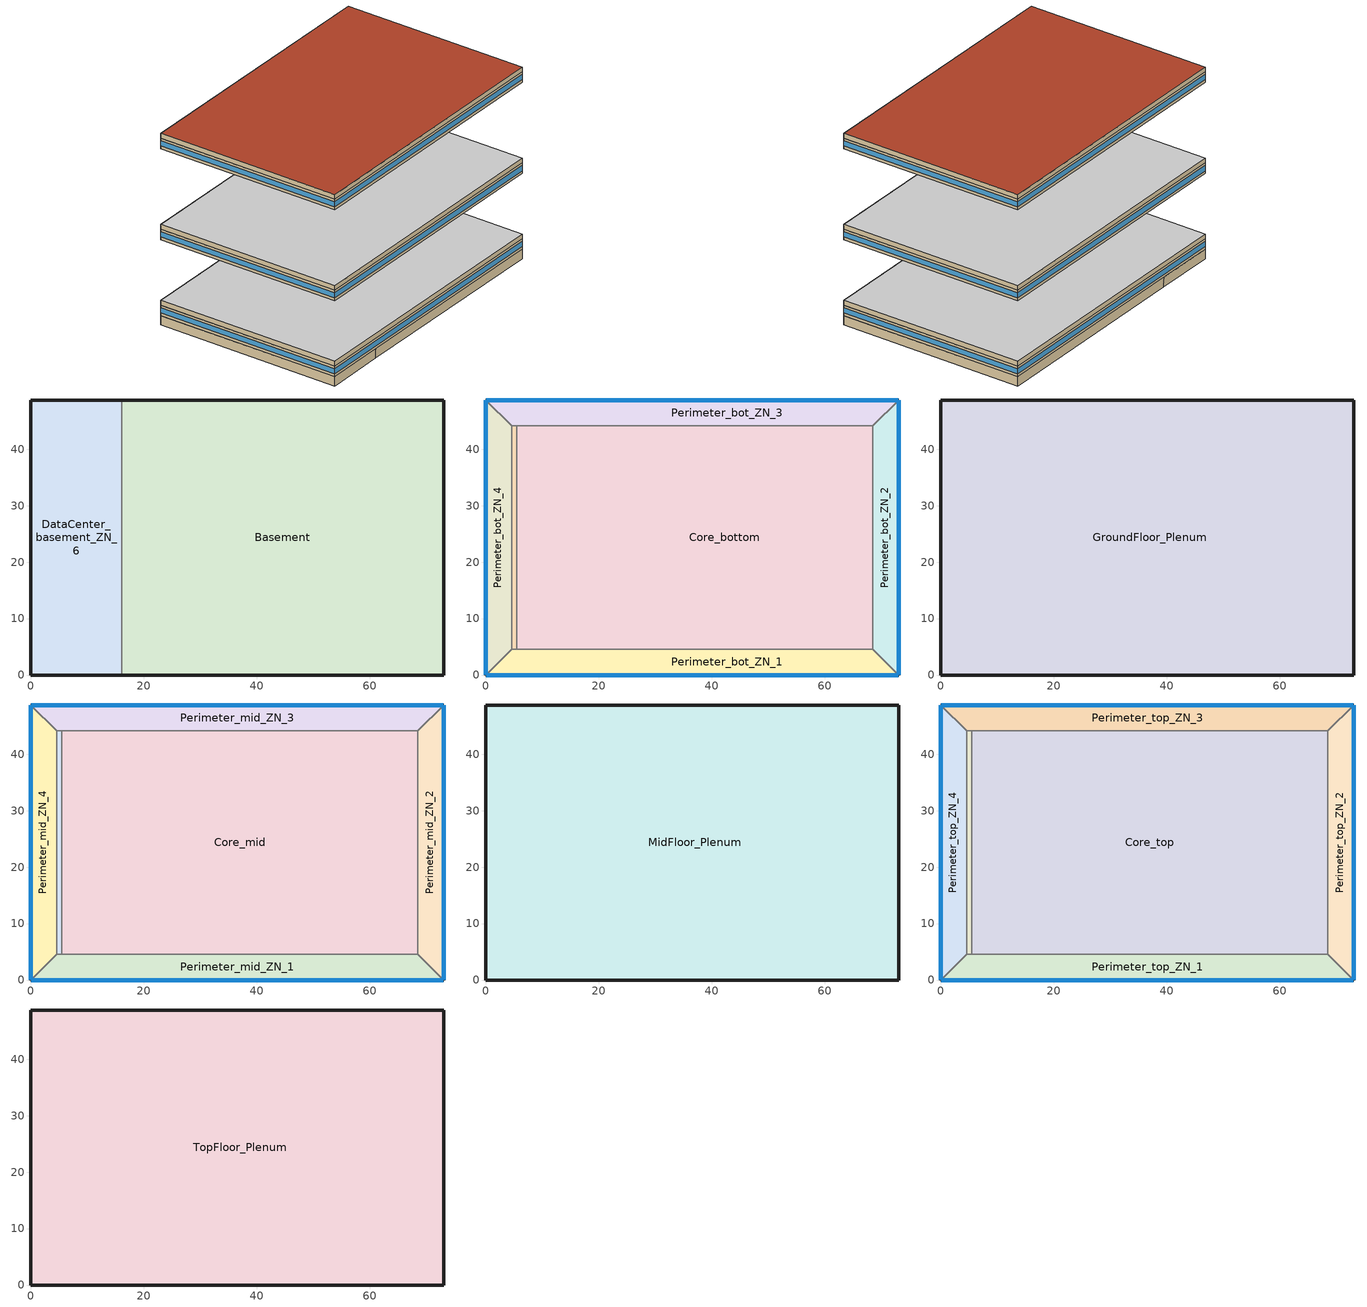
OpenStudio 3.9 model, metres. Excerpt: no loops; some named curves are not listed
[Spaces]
Basement
 floor foundation (BTAP-Grnd-Floor-Mass:U-0.757_std): 73.11,48.74 73.11,0 16.08,0 16.08,48.74 z-2.44
 wall foundation (BTAP-Grnd-Wall-Mass:U-0.284_std): 16.08,0 73.11,0 73.11,48.74 16.08,48.74 z-2.44:0
 wall to DataCenter_basement_ZN_6: 16.08,48.74 16.08,0 z-2.44:0
DataCenter_basement_ZN_6
 floor foundation (BTAP-Grnd-Floor-Mass:U-0.757_std): 16.08,48.74 16.08,0 0,0 0,48.74 z-2.44
 wall foundation (BTAP-Grnd-Wall-Mass:U-0.284_std): 16.08,48.74 0,48.74 0,0 16.08,0 z-2.44:0
Core_bottom
 floor to DataCenter_basement_ZN_6: 16.08,44.16 16.08,4.57 5.49,4.57 5.49,44.16 z0
 floor to Basement: 68.53,44.16 68.53,4.57 16.08,4.57 16.08,44.16 z0
 wall to Perimeter_bot_ZN_1: 5.49,4.57 68.53,4.57 z0:2.74
 wall to DataCenter_bot_ZN_6: 5.49,44.16 5.49,4.57 z0:2.74
 wall to Perimeter_bot_ZN_2: 68.53,4.57 68.53,44.16 z0:2.74
 wall to Perimeter_bot_ZN_3: 68.53,44.16 5.49,44.16 z0:2.74
Perimeter_bot_ZN_3
 floor to Basement: 73.11,48.74 68.53,44.16 16.08,44.16 16.08,48.74 z0
 floor to DataCenter_basement_ZN_6: 16.08,48.74 16.08,44.16 4.57,44.16 0,48.74 z0
 wall outside: 73.11,48.74 0,48.74 z0:2.74
 wall to Perimeter_bot_ZN_4: 0,48.74 4.57,44.16 z0:2.74
 wall to Perimeter_bot_ZN_2: 68.53,44.16 73.11,48.74 z0:2.74
 wall to DataCenter_bot_ZN_6: 4.57,44.16 5.49,44.16 z0:2.74
 window (BTAP-Ext-FixedWindow:U=0.190 SHGC=0.600): 73.08,48.74 0.03,48.74 z0.76:2.08
Perimeter_bot_ZN_1
 floor to DataCenter_basement_ZN_6: 16.08,4.57 16.08,0 0,0 4.57,4.57 z0
 floor to Basement: 68.53,4.57 73.11,0 16.08,0 16.08,4.57 z0
 wall outside: 0,0 73.11,0 z0:2.74
 wall to Perimeter_bot_ZN_4: 4.57,4.57 0,0 z0:2.74
 wall to DataCenter_bot_ZN_6: 5.49,4.57 4.57,4.57 z0:2.74
 wall to Perimeter_bot_ZN_2: 73.11,0 68.53,4.57 z0:2.74
 window (BTAP-Ext-FixedWindow:U=0.190 SHGC=0.600): 0.03,0 73.08,0 z0.76:2.08
Perimeter_bot_ZN_2
 floor to Basement: 73.11,48.74 73.11,0 68.53,4.57 68.53,44.16 z0
 wall outside: 73.11,0 73.11,48.74 z0:2.74
 window (BTAP-Ext-FixedWindow:U=0.190 SHGC=0.600): 73.11,0.03 73.11,48.71 z0.76:2.08
Perimeter_bot_ZN_4
 floor to DataCenter_basement_ZN_6: 0,48.74 4.57,44.16 4.57,4.57 0,0 z0
 wall outside: 0,48.74 0,0 z0:2.74
 wall to DataCenter_bot_ZN_6: 4.57,4.57 4.57,44.16 z0:2.74
 window (BTAP-Ext-FixedWindow:U=0.190 SHGC=0.600): 0,48.71 0,0.03 z0.76:2.08
DataCenter_bot_ZN_6
 floor to DataCenter_basement_ZN_6: 5.49,44.16 5.49,4.57 4.57,4.57 4.57,44.16 z0
GroundFloor_Plenum
 floor to Perimeter_bot_ZN_4: 0,48.74 4.57,44.16 4.57,4.57 0,0 z2.74
 floor to Perimeter_bot_ZN_2: 73.11,48.74 73.11,0 68.53,4.57 68.53,44.16 z2.74
 floor to Perimeter_bot_ZN_1: 68.53,4.57 73.11,0 0,0 4.57,4.57 z2.74
 floor to Perimeter_bot_ZN_3: 73.11,48.74 68.53,44.16 4.57,44.16 0,48.74 z2.74
 floor to Core_bottom: 68.53,44.16 68.53,4.57 5.49,4.57 5.49,44.16 z2.74
 floor to DataCenter_bot_ZN_6: 5.49,44.16 5.49,4.57 4.57,4.57 4.57,44.16 z2.74
 wall outside: 73.11,0 73.11,48.74 0,48.74 0,0 73.11,0 z2.74:3.96
 ceiling adiabatic (BTAP-Int-Wall): 73.11,0 73.11,48.74 0,48.74 0,0 z3.96
Perimeter_mid_ZN_2
 floor adiabatic (BTAP-Int-Wall): 73.11,48.74 73.11,0 68.53,4.57 68.53,44.16 z19.82
 wall outside: 73.11,0 73.11,48.74 z19.82:22.56
 wall to Perimeter_mid_ZN_3: 73.11,48.74 68.53,44.16 z19.82:22.56
 wall to Perimeter_mid_ZN_1: 68.53,4.57 73.11,0 z19.82:22.56
 wall to Core_mid: 68.53,44.16 68.53,4.57 z19.82:22.56
 window (BTAP-Ext-FixedWindow:U=0.190 SHGC=0.600): 73.11,0.03 73.11,48.71 z20.58:21.9
Perimeter_mid_ZN_1
 floor adiabatic (BTAP-Int-Wall): 68.53,4.57 73.11,0 0,0 4.57,4.57 z19.82
 wall outside: 0,0 73.11,0 z19.82:22.56
 wall to Perimeter_mid_ZN_4: 4.57,4.57 0,0 z19.82:22.56
 wall to DataCenter_mid_ZN_6: 5.49,4.57 4.57,4.57 z19.82:22.56
 wall to Core_mid: 68.53,4.57 5.49,4.57 z19.82:22.56
 window (BTAP-Ext-FixedWindow:U=0.190 SHGC=0.600): 0.03,0 73.08,0 z20.58:21.9
DataCenter_mid_ZN_6
 floor adiabatic (BTAP-Int-Wall): 5.49,44.16 5.49,4.57 4.57,4.57 4.57,44.16 z19.82
 wall to Perimeter_mid_ZN_4: 4.57,44.16 4.57,4.57 z19.82:22.56
 wall to Core_mid: 5.49,4.57 5.49,44.16 z19.82:22.56
 wall to Perimeter_mid_ZN_3: 5.49,44.16 4.57,44.16 z19.82:22.56
Core_mid
 floor adiabatic (BTAP-Int-Wall): 68.53,44.16 68.53,4.57 5.49,4.57 5.49,44.16 z19.82
 wall to Perimeter_mid_ZN_3: 68.53,44.16 5.49,44.16 z19.82:22.56
Perimeter_mid_ZN_3
 floor adiabatic (BTAP-Int-Wall): 73.11,48.74 68.53,44.16 4.57,44.16 0,48.74 z19.82
 wall outside: 73.11,48.74 0,48.74 z19.82:22.56
 wall to Perimeter_mid_ZN_4: 0,48.74 4.57,44.16 z19.82:22.56
 window (BTAP-Ext-FixedWindow:U=0.190 SHGC=0.600): 73.08,48.74 0.03,48.74 z20.58:21.9
Perimeter_mid_ZN_4
 floor adiabatic (BTAP-Int-Wall): 0,48.74 4.57,44.16 4.57,4.57 0,0 z19.82
 wall outside: 0,48.74 0,0 z19.82:22.56
 window (BTAP-Ext-FixedWindow:U=0.190 SHGC=0.600): 0,48.71 0,0.03 z20.58:21.9
MidFloor_Plenum
 floor to Perimeter_mid_ZN_1: 68.53,4.57 73.11,0 0,0 4.57,4.57 z22.56
 floor to DataCenter_mid_ZN_6: 5.49,44.16 5.49,4.57 4.57,4.57 4.57,44.16 z22.56
 floor to Perimeter_mid_ZN_2: 73.11,48.74 73.11,0 68.53,4.57 68.53,44.16 z22.56
 floor to Perimeter_mid_ZN_4: 0,48.74 4.57,44.16 4.57,4.57 0,0 z22.56
 floor to Core_mid: 68.53,44.16 68.53,4.57 5.49,4.57 5.49,44.16 z22.56
 floor to Perimeter_mid_ZN_3: 73.11,48.74 68.53,44.16 4.57,44.16 0,48.74 z22.56
 wall outside: 73.11,48.74 0,48.74 0,0 73.11,0 73.11,48.74 z22.56:23.78
 ceiling adiabatic (BTAP-Int-Wall): 73.11,0 73.11,48.74 0,48.74 0,0 z23.78
DataCenter_top_ZN_6
 floor adiabatic (BTAP-Int-Wall): 5.49,44.16 5.49,4.57 4.57,4.57 4.57,44.16 z43.6
 wall to Perimeter_top_ZN_4: 4.57,44.16 4.57,4.57 z43.6:46.34
 wall to Core_top: 5.49,4.57 5.49,44.16 z43.6:46.34
 wall to Perimeter_top_ZN_3: 5.49,44.16 4.57,44.16 z43.6:46.34
 wall to Perimeter_top_ZN_1: 4.57,4.57 5.49,4.57 z43.6:46.34
Perimeter_top_ZN_3
 floor adiabatic (BTAP-Int-Wall): 73.11,48.74 68.53,44.16 4.57,44.16 0,48.74 z43.6
 wall outside: 73.11,48.74 0,48.74 z43.6:46.34
 wall to Core_top: 5.49,44.16 68.53,44.16 z43.6:46.34
 wall to Perimeter_top_ZN_2: 68.53,44.16 73.11,48.74 z43.6:46.34
 wall to Perimeter_top_ZN_4: 0,48.74 4.57,44.16 z43.6:46.34
 window (BTAP-Ext-FixedWindow:U=0.190 SHGC=0.600): 73.08,48.74 0.03,48.74 z44.36:45.68
Core_top
 floor adiabatic (BTAP-Int-Wall): 68.53,44.16 68.53,4.57 5.49,4.57 5.49,44.16 z43.6
 wall to Perimeter_top_ZN_1: 5.49,4.57 68.53,4.57 z43.6:46.34
 wall to Perimeter_top_ZN_2: 68.53,4.57 68.53,44.16 z43.6:46.34
Perimeter_top_ZN_2
 floor adiabatic (BTAP-Int-Wall): 73.11,48.74 73.11,0 68.53,4.57 68.53,44.16 z43.6
 wall outside: 73.11,0 73.11,48.74 z43.6:46.34
 wall to Perimeter_top_ZN_1: 68.53,4.57 73.11,0 z43.6:46.34
 window (BTAP-Ext-FixedWindow:U=0.190 SHGC=0.600): 73.11,0.03 73.11,48.71 z44.36:45.68
Perimeter_top_ZN_1
 floor adiabatic (BTAP-Int-Wall): 68.53,4.57 73.11,0 0,0 4.57,4.57 z43.6
 wall outside: 0,0 73.11,0 z43.6:46.34
 wall to Perimeter_top_ZN_4: 4.57,4.57 0,0 z43.6:46.34
 window (BTAP-Ext-FixedWindow:U=0.190 SHGC=0.600): 0.03,0 73.08,0 z44.36:45.68
Perimeter_top_ZN_4
 floor adiabatic (BTAP-Int-Wall): 0,48.74 4.57,44.16 4.57,4.57 0,0 z43.6
 wall outside: 0,48.74 0,0 z43.6:46.34
 window (BTAP-Ext-FixedWindow:U=0.190 SHGC=0.600): 0,48.71 0,0.03 z44.36:45.68
TopFloor_Plenum
 floor to Perimeter_top_ZN_3: 73.11,48.74 68.53,44.16 4.57,44.16 0,48.74 z46.34
 floor to Perimeter_top_ZN_2: 73.11,48.74 73.11,0 68.53,4.57 68.53,44.16 z46.34
 floor to Perimeter_top_ZN_1: 68.53,4.57 73.11,0 0,0 4.57,4.57 z46.34
 floor to Perimeter_top_ZN_4: 0,48.74 4.57,44.16 4.57,4.57 0,0 z46.34
 floor to DataCenter_top_ZN_6: 5.49,44.16 5.49,4.57 4.57,4.57 4.57,44.16 z46.34
 floor to Core_top: 68.53,44.16 68.53,4.57 5.49,4.57 5.49,44.16 z46.34
 wall outside: 0,0 73.11,0 73.11,48.74 0,48.74 0,0 z46.34:47.56
 roof outside: 73.11,0 73.11,48.74 0,48.74 0,0 z47.56
[Building]
LargeOffice: North Axis {deg}=0; Default Construction Set=BTAP-Mass at hdd = 5000.0; Standards Number of Stories=13; Standards Number of Above Ground Stories=12; Standards Template=NECB2017; Standards Building Type=LargeOffice
[Site]
Calgary Intl AP_AB_CAN: Latitude {deg}=51.11; Longitude {deg}=-114.02; Time Zone {hr}=-7; Elevation {m}=1084.1
[Site:WaterMainsTemperature]
Calculation Method=Correlation; Annual Average Outdoor Air Temperature {C}=4.69167; Maximum Difference In Monthly Average Outdoor Air Temperatures {deltaC}=24.6
[Site:GroundTemperature:BuildingSurface]
19.527, 19.502, 19.536, 19.598, 20.002, 21.64, 22.225, 22.375, 21.449, 20.121, 19.802, 19.633
[SizingPeriod:DesignDay] Barometric Pressure {Pa}=88961; Rain Indicator=No; Snow Indicator=No; Day of Month=21; Daylight Saving Time Indicator=No; Humidity Condition Type=Wetbulb; Dry-Bulb Temperature Range Modifier Type=DefaultMultipliers
Name | Maximum Dry-Bulb Temperature {C} | Daily Dry-Bulb Temperature Range {deltaC} | Wind Speed {m/s} | Wind Direction {deg} | Month | Day Type | Wetbulb or DewPoint at Maximum Dry-Bulb {C} | Solar Model Indicator | ASHRAE Clear Sky Optical Depth for Beam Irradiance | ASHRAE Clear Sky Optical Depth for Diffuse Irradiance | Sky Clearness
Calgary Intl AP Ann Clg .4% Condns DB=>MWB | 28.8 | 12.3 | 4.5 | 160 | 7 | SummerDesignDay | 16 | ASHRAETau | 0.34 | 2.419
Calgary Intl AP Ann Clg .4% Condns WB=>MDB | 25.5 | 12.3 | 4.5 | 160 | 7 | SummerDesignDay | 17.8 | ASHRAETau | 0.34 | 2.419
Calgary Intl AP Ann Htg 99.6% Condns DB | -27.7 | 0 | 2.7 | 200 | 1 | WinterDesignDay | -27.7 | ASHRAEClearSky |  |  | 0
[ClimateZones]
Climate Zone Institution Name 1=ASHRAE; Climate Zone Document Name 1=ANSI/ASHRAE Standard 169; Climate Zone Document Year 1=2006; Climate Zone Value 1=7
[Site:GroundTemperature:Shallow]
-1.6, -5.4, -6.4, -5.5, -0.4, 5.3, 10.8, 14.7, 15.8, 14, 9.5, 4
[Site:GroundTemperature:Deep]
4, 1.3, -0.4, -0.9, 0.1, 2.3, 5.2, 8, 9.9, 10.3, 9.2, 7
[Site:GroundTemperature:FCfactorMethod]
January Ground Temperature {C}=5.5; February Ground Temperature {C}=-2; March Ground Temperature {C}=-7.6; April Ground Temperature {C}=-6.3; May Ground Temperature {C}=-6.6; June Ground Temperature {C}=-0.3; July Ground Temperature {C}=4.9; August Ground Temperature {C}=10.2; September Ground Temperature {C}=13.8; October Ground Temperature {C}=17; November Ground Temperature {C}=16.6; December Ground Temperature {C}=11.1
[Material:NoMass] Roughness=Smooth; Thermal Absorptance=0.9; Solar Absorptance=0.7
Name | Thermal Resistance {m2-K/W} | Visible Absorptance
Typical Carpet Pad; Typical Carpet Pad 1 | 0.21648 | 0.8
Typical Insulation 1 | 5.91238 | 0.7
Typical Insulation 2 | 4.49096 | 0.7
Typical Insulation 3 | 7.24636 | 0.7
Typical Carpet Pad 2 | 1.25503 | 0.8
Typical Carpet Pad 3; Typical Carpet Pad 4 | 3.45515 | 0.8
Typical Insulation 4 | 0.526298 | 0.7
Typical Insulation 5 | 0.526316 | 0.7
[Material]
Name | Roughness | Thickness {m} | Conductivity {W/m-K} | Density {kg/m3} | Specific Heat {J/kg-K} | Thermal Absorptance | Solar Absorptance | Visible Absorptance
G05 25mm wood | MediumSmooth | 0.0254 | 0.15 | 608 | 1630 | 0.9 | 0.5 | 0.5
100mm Normalweight concrete floor 1 | MediumSmooth | 0.1016 | 2.31 | 2322 | 832
G01 13mm gypsum board 1 | Smooth | 0.0127 | 0.16 | 800 | 1090 | 0.9 | 0.7 | 0.5
4 in. Normalweight Concrete Floor 1 | MediumRough | 0.1016 | 2.31 | 2322 | 832 | 0.9 | 0.7 | 0.7
1IN Stucco 1 | Smooth | 0.0253 | 0.6918 | 1858 | 837 | 0.9 | 0.7 | 0.92
8IN CONCRETE HW RefBldg 1 | Rough | 0.2032 | 1.311 | 2240 | 836.8 | 0.9 | 0.7 | 0.7
1/2IN Gypsum 1 | Smooth | 0.0127 | 0.16 | 784.9 | 830 | 0.9 | 0.4 | 0.4
Metal Roof Surface 1; F08 Metal surface 1 | Smooth | 0.0008 | 45.28 | 7824 | 500 | 0.9 | 0.7 | 0.7
6 in. Normalweight Concrete Floor 1; 6 in. Normalweight Concrete Floor 2; 6 in. Normalweight Concrete Floor 3 | MediumRough | 0.1524 | 2.31 | 2322 | 832 | 0.9 | 0.7 | 0.7
Expanded Polystyrene | MediumSmooth | 0.0363959 | 0.029 | 29 | 1210
Expanded Polystyrene 1 | MediumSmooth | 0.100199 | 0.029 | 29 | 1210
[Construction]
BTAP-Int-Partition; BTAP-Int-Door: G05 25mm wood
BTAP-Int-Floor: 100mm Normalweight concrete floor 1, Typical Carpet Pad
BTAP-Int-Wall: G01 13mm gypsum board 1, G01 13mm gypsum board 1
BTAP-Int-Ceiling: Typical Carpet Pad, 100mm Normalweight concrete floor 1
BTAP-Int-Window: SimpleGlazing
BTAP-Ext-Floor-Mass:U-0.162: Typical Insulation 1, 4 in. Normalweight Concrete Floor 1, Typical Carpet Pad 1
BTAP-Ext-Wall-Mass:U-0.21: 1IN Stucco 1, 8IN CONCRETE HW RefBldg 1, Typical Insulation 2, 1/2IN Gypsum 1
BTAP-Ext-Roof-Metal:U-0.138: Metal Roof Surface 1, Typical Insulation 3
BTAP-Grnd-Floor-Mass:U-0.757: 6 in. Normalweight Concrete Floor 1, Typical Carpet Pad 2
BTAP-Grnd-Wall-Mass:U-0.284: 6 in. Normalweight Concrete Floor 2, Typical Carpet Pad 3
BTAP-Grnd-Roof-Mass:U-0.284: 6 in. Normalweight Concrete Floor 3, Typical Carpet Pad 4
BTAP-Ext-FixedWindow:U=0.190 SHGC=0.600; BTAP-Ext-GlassDoors:U=0.190 SHGC=0.600; BTAP-Ext-Skylights:U=0.190 SHGC=0.600; BTAP-Ext-DaylightDomes:U=0.190 SHGC=0.600; BTAP-Ext-DaylightDiffuser:U=0.190 SHGC=0.600: SimpleGlazing:U=0.190 SHGC=0.600
BTAP-Ext-Door:U-1.9: F08 Metal surface 1, Typical Insulation 4
BTAP-Ext-OverHeadDoor:U-1.9: Typical Insulation 5
BTAP-Grnd-Floor-Mass:U-0.757_std: 6 in. Normalweight Concrete Floor 1, Expanded Polystyrene
BTAP-Grnd-Wall-Mass:U-0.284_std: 6 in. Normalweight Concrete Floor 2, Expanded Polystyrene 1
[DefaultConstructionSet]
BTAP-Mass at hdd = 5000.0: Default Exterior Surface Constructions=BTAP-Mass at hdd = 5000.0; Default Interior Surface Constructions=Default Surface Constructions 2; Default Ground Contact Surface Constructions=BTAP-Mass at hdd = 5000.0 1; Default Exterior SubSurface Constructions=BTAP-Mass at hdd = 5000.0; Default Interior SubSurface Constructions=Default Sub Surface Constructions 2; Interior Partition Construction=BTAP-Int-Partition
[DefaultSurfaceConstructions]
Name | Floor Construction | Wall Construction | Roof Ceiling Construction
Default Surface Constructions 2 | BTAP-Int-Floor | BTAP-Int-Wall | BTAP-Int-Ceiling
BTAP-Mass at hdd = 5000.0 | BTAP-Ext-Floor-Mass:U-0.162 | BTAP-Ext-Wall-Mass:U-0.21 | BTAP-Ext-Roof-Metal:U-0.138
BTAP-Mass at hdd = 5000.0 1 | BTAP-Grnd-Floor-Mass:U-0.757 | BTAP-Grnd-Wall-Mass:U-0.284 | BTAP-Grnd-Roof-Mass:U-0.284
[DefaultSubSurfaceConstructions]
Name | Fixed Window Construction | Operable Window Construction | Door Construction | Glass Door Construction | Overhead Door Construction | Skylight Construction | Tubular Daylight Dome Construction | Tubular Daylight Diffuser Construction
Default Sub Surface Constructions 2 | BTAP-Int-Window | BTAP-Int-Window | BTAP-Int-Door
BTAP-Mass at hdd = 5000.0 | BTAP-Ext-FixedWindow:U=0.190 SHGC=0.600 | BTAP-Ext-FixedWindow:U=0.190 SHGC=0.600 | BTAP-Ext-Door:U-1.9 | BTAP-Ext-GlassDoors:U=0.190 SHGC=0.600 | BTAP-Ext-OverHeadDoor:U-1.9 | BTAP-Ext-Skylights:U=0.190 SHGC=0.600 | BTAP-Ext-DaylightDomes:U=0.190 SHGC=0.600 | BTAP-Ext-DaylightDiffuser:U=0.190 SHGC=0.600
[WindowMaterial:SimpleGlazingSystem] Solar Heat Gain Coefficient=0.6; Visible Transmittance=0.21
Name | U-Factor {W/m2-K}
SimpleGlazing | 2.2
SimpleGlazing:U=0.190 SHGC=0.600 | 1.9
[Space] Volume {m3}=Autocalculate
Name | Space Type | Building Story | Thermal Zone | Part of Total Floor Area
Core_mid | Space Function Office open plan | Building Story 2 | ALL_ST=Office open plan_FL=Building Story 2_SCH=A 4 | Yes
DataCenter_top_ZN_6 | Space Function Office open plan | Building Story 3 | ALL_ST=Office open plan_FL=Building Story 3_SCH=A 3
Perimeter_mid_ZN_2 | Space Function Office open plan | Building Story 2 | ALL_ST=Office open plan_FL=Building Story 2_SCH=A 1 | Yes
Perimeter_mid_ZN_1 | Space Function Office open plan | Building Story 2 | ALL_ST=Office open plan_FL=Building Story 2_SCH=A 2 | Yes
MidFloor_Plenum | Space Function - undefined - | Building Story 2 | ALL_ST=- undefined -_FL=Building Story 2_SCH=A | No
DataCenter_mid_ZN_6 | Space Function Office open plan | Building Story 2 | ALL_ST=Office open plan_FL=Building Story 2_SCH=A 3
Core_bottom | Space Function Office open plan | Building Story 1 | ALL_ST=Office open plan_FL=Building Story 1_SCH=A 3 | Yes
Perimeter_top_ZN_3 | Space Function Office open plan | Building Story 3 | ALL_ST=Office open plan_FL=Building Story 3_SCH=A 4 | Yes
Core_top | Space Function Office open plan | Building Story 3 | ALL_ST=Office open plan_FL=Building Story 3_SCH=A 5 | Yes
Perimeter_bot_ZN_3 | Space Function Office open plan | Building Story 1 | ALL_ST=Office open plan_FL=Building Story 1_SCH=A 4 | Yes
Basement | Space Function Electrical/Mechanical room-sch-A | Basement Story 0 | WILD_ST=Electrical/Mechanical room-sch-A_FL=Basement Story 0_SCH=A | Yes
Perimeter_bot_ZN_1 | Space Function Office open plan | Building Story 1 | ALL_ST=Office open plan_FL=Building Story 1_SCH=A 5 | Yes
Perimeter_mid_ZN_3 | Space Function Office open plan | Building Story 2 | ALL_ST=Office open plan_FL=Building Story 2_SCH=A 5 | Yes
Perimeter_top_ZN_2 | Space Function Office open plan | Building Story 3 | ALL_ST=Office open plan_FL=Building Story 3_SCH=A 2 | Yes
Perimeter_top_ZN_1 | Space Function Office open plan | Building Story 3 | ALL_ST=Office open plan_FL=Building Story 3_SCH=A 1 | Yes
Perimeter_mid_ZN_4 | Space Function Office open plan | Building Story 2 | ALL_ST=Office open plan_FL=Building Story 2_SCH=A | Yes
TopFloor_Plenum | Space Function - undefined - | Building Story 3 | ALL_ST=- undefined -_FL=Building Story 3_SCH=A | No
GroundFloor_Plenum | Space Function - undefined - | Building Story 1 | ALL_ST=- undefined -_FL=Building Story 1_SCH=A | No
Perimeter_top_ZN_4 | Space Function Office open plan | Building Story 3 | ALL_ST=Office open plan_FL=Building Story 3_SCH=A | Yes
DataCenter_basement_ZN_6 | Space Function Office open plan | Basement Story 0 | ALL_ST=Office open plan_FL=Basement Story 0_SCH=A
Perimeter_bot_ZN_2 | Space Function Office open plan | Building Story 1 | ALL_ST=Office open plan_FL=Building Story 1_SCH=A 2 | Yes
Perimeter_bot_ZN_4 | Space Function Office open plan | Building Story 1 | ALL_ST=Office open plan_FL=Building Story 1_SCH=A | Yes
DataCenter_bot_ZN_6 | Space Function Office open plan | Building Story 1 | ALL_ST=Office open plan_FL=Building Story 1_SCH=A 1
[BuildingStory]
Name | Nominal Z Coordinate {m}
Basement Story 0 | -2.439
Building Story 1 | 0
Building Story 2 | 19.816
Building Story 3 | 43.5952
[SpaceType] Standards Building Type=Space Function
Name | Default Schedule Set | Design Specification Outdoor Air Object | Standards Space Type
Space Function Electrical/Mechanical room-sch-A | Space Function Electrical/Mechanical room-sch-A Schedule Set | Space Function Electrical/Mechanical room-sch-A Ventilation | Electrical/Mechanical room-sch-A
Space Function Office open plan | Space Function Office open plan Schedule Set | Space Function Office open plan Ventilation | Office open plan
Space Function - undefined - | Space Function - undefined - Schedule Set | Space Function - undefined - Ventilation | - undefined -
[DesignSpecification:OutdoorAir]
Name | Outdoor Air Flow per Person {m3/s-person} | Outdoor Air Flow per Floor Area {m3/s-m2} | Outdoor Air Flow Air Changes per Hour {1/hr} | Outdoor Air Method
Space Function - undefined - Ventilation | 0 | 0 | 0
Space Function Electrical/Mechanical room-sch-A Ventilation |  | 0.000254 |  | Sum
Space Function Office open plan Ventilation | 0.0142188 |  |  | Sum
[DefaultScheduleSet]
Name | Number of People Schedule | People Activity Level Schedule | Lighting Schedule | Electric Equipment Schedule
Space Function - undefined - Schedule Set
Space Function Electrical/Mechanical room-sch-A Schedule Set | NECB-A-Occupancy | NECB-Activity | NECB-A-Lighting | NECB-A-Electric-Equipment
Space Function Office open plan Schedule Set | NECB-A-Occupancy | NECB-Activity | NECB-A-Occupancy-NECB-A-Lighting-0.2-0.1-0.67-Light Ruleset | NECB-A-Electric-Equipment
[ThermostatSetpoint:DualSetpoint]
Name | Heating Setpoint Temperature Schedule | Cooling Setpoint Temperature Schedule
Space Function Office open plan Thermostat 39; Space Function Office open plan Thermostat 40; Space Function Office open plan Thermostat 41; Space Function Office open plan Thermostat 42; Space Function Office open plan Thermostat 43; Space Function Office open plan Thermostat 44; Space Function Office open plan Thermostat 45; Space Function Office open plan Thermostat 46; Space Function Office open plan Thermostat 47; Space Function Office open plan Thermostat 48; Space Function Office open plan Thermostat 49; Space Function Office open plan Thermostat 50; Space Function Office open plan Thermostat 51; Space Function Office open plan Thermostat 52; Space Function Office open plan Thermostat 53; Space Function Office open plan Thermostat 54; Space Function Office open plan Thermostat 55; Space Function Office open plan Thermostat 56; Space Function Office open plan Thermostat 57; Space Function Electrical/Mechanical room-sch-A Thermostat 3 | NECB-A-Thermostat Setpoint-Heating | NECB-A-Thermostat Setpoint-Cooling
Space Function - undefined - Thermostat 7; Space Function - undefined - Thermostat 8; Space Function - undefined - Thermostat 9
[People:Definition] Number of People Calculation Method=People/Area; Fraction Radiant=0.3
Name | People per Space Floor Area {person/m2}
Space Function Electrical/Mechanical room-sch-A People Definition | 0.00500182
Space Function Office open plan People Definition | 0.0500182
[People] Work Efficiency Schedule=Work Efficiency Schedule; Clothing Insulation Schedule=Clothing Schedule; Air Velocity Schedule=Air Velocity Schedule; Multiplier=1
Name | People Definition | Space or SpaceType
Space Function Electrical/Mechanical room-sch-A People | Space Function Electrical/Mechanical room-sch-A People Definition | Space Function Electrical/Mechanical room-sch-A
Space Function Office open plan People | Space Function Office open plan People Definition | Space Function Office open plan
[Lights:Definition] Design Level Calculation Method=Watts/Area; Fraction Radiant=0.5; Fraction Visible=0.2
Name | Watts per Space Floor Area {W/m2}
Space Function Electrical/Mechanical room-sch-A Lights Definition | 4.60167
Space Function Office open plan Lights Definition | 8.69993
[Lights] Fraction Replaceable=1
Name | Lights Definition | Space or SpaceType
Space Function Electrical/Mechanical room-sch-A Lights | Space Function Electrical/Mechanical room-sch-A Lights Definition | Space Function Electrical/Mechanical room-sch-A
Space Function Office open plan Lights | Space Function Office open plan Lights Definition | Space Function Office open plan
[ElectricEquipment:Definition] Design Level Calculation Method=Watts/Area; Fraction Radiant=0.5
Name | Watts per Space Floor Area {W/m2}
Space Function Electrical/Mechanical room-sch-A Elec Equip Definition | 1.00036
Space Function Office open plan Elec Equip Definition | 7.50273
[ElectricEquipment]
Name | Electric Equipment Definition | Space or SpaceType
Space Function Electrical/Mechanical room-sch-A Elec Equip | Space Function Electrical/Mechanical room-sch-A Elec Equip Definition | Space Function Electrical/Mechanical room-sch-A
Space Function Office open plan Elec Equip | Space Function Office open plan Elec Equip Definition | Space Function Office open plan
[SpaceInfiltration:DesignFlowRate] Schedule=Always On Discrete; Design Flow Rate Calculation Method=Flow/ExteriorArea; Flow per Exterior Surface Area {m3/s-m2}=0.00025; Constant Term Coefficient=0; Temperature Term Coefficient=0; Velocity Term Coefficient=0.224; Velocity Squared Term Coefficient=0
Name | Space or SpaceType
GroundFloor_Plenum Infiltration | GroundFloor_Plenum
MidFloor_Plenum Infiltration | MidFloor_Plenum
Perimeter_bot_ZN_1 Infiltration | Perimeter_bot_ZN_1
Perimeter_bot_ZN_2 Infiltration | Perimeter_bot_ZN_2
Perimeter_bot_ZN_3 Infiltration | Perimeter_bot_ZN_3
Perimeter_bot_ZN_4 Infiltration | Perimeter_bot_ZN_4
Perimeter_mid_ZN_1 Infiltration | Perimeter_mid_ZN_1
Perimeter_mid_ZN_2 Infiltration | Perimeter_mid_ZN_2
Perimeter_mid_ZN_3 Infiltration | Perimeter_mid_ZN_3
Perimeter_mid_ZN_4 Infiltration | Perimeter_mid_ZN_4
Perimeter_top_ZN_1 Infiltration | Perimeter_top_ZN_1
Perimeter_top_ZN_2 Infiltration | Perimeter_top_ZN_2
Perimeter_top_ZN_3 Infiltration | Perimeter_top_ZN_3
Perimeter_top_ZN_4 Infiltration | Perimeter_top_ZN_4
TopFloor_Plenum Infiltration | TopFloor_Plenum
[ThermalZone] Use Ideal Air Loads=No
Name | Thermostat | Multiplier
ALL_ST=Office open plan_FL=Building Story 1_SCH=A | Space Function Office open plan Thermostat 39
ALL_ST=- undefined -_FL=Building Story 1_SCH=A | Space Function - undefined - Thermostat 7
ALL_ST=Office open plan_FL=Building Story 3_SCH=A | Space Function Office open plan Thermostat 40
ALL_ST=- undefined -_FL=Building Story 3_SCH=A | Space Function - undefined - Thermostat 8
ALL_ST=Office open plan_FL=Building Story 2_SCH=A | Space Function Office open plan Thermostat 41 | 10
ALL_ST=Office open plan_FL=Building Story 3_SCH=A 1 | Space Function Office open plan Thermostat 42
ALL_ST=Office open plan_FL=Building Story 1_SCH=A 1 | Space Function Office open plan Thermostat 43
ALL_ST=Office open plan_FL=Building Story 1_SCH=A 2 | Space Function Office open plan Thermostat 44
ALL_ST=Office open plan_FL=Building Story 3_SCH=A 2 | Space Function Office open plan Thermostat 45
ALL_ST=Office open plan_FL=Building Story 2_SCH=A 1 | Space Function Office open plan Thermostat 46 | 10
ALL_ST=Office open plan_FL=Building Story 3_SCH=A 3 | Space Function Office open plan Thermostat 47
ALL_ST=Office open plan_FL=Building Story 2_SCH=A 2 | Space Function Office open plan Thermostat 48 | 10
ALL_ST=Office open plan_FL=Basement Story 0_SCH=A | Space Function Office open plan Thermostat 49
ALL_ST=- undefined -_FL=Building Story 2_SCH=A | Space Function - undefined - Thermostat 9 | 10
ALL_ST=Office open plan_FL=Building Story 1_SCH=A 3 | Space Function Office open plan Thermostat 50
ALL_ST=Office open plan_FL=Building Story 3_SCH=A 4 | Space Function Office open plan Thermostat 51
ALL_ST=Office open plan_FL=Building Story 2_SCH=A 3 | Space Function Office open plan Thermostat 52 | 10
ALL_ST=Office open plan_FL=Building Story 3_SCH=A 5 | Space Function Office open plan Thermostat 53
ALL_ST=Office open plan_FL=Building Story 2_SCH=A 4 | Space Function Office open plan Thermostat 54 | 10
ALL_ST=Office open plan_FL=Building Story 1_SCH=A 4 | Space Function Office open plan Thermostat 55
ALL_ST=Office open plan_FL=Building Story 2_SCH=A 5 | Space Function Office open plan Thermostat 56 | 10
ALL_ST=Office open plan_FL=Building Story 1_SCH=A 5 | Space Function Office open plan Thermostat 57
WILD_ST=Electrical/Mechanical room-sch-A_FL=Basement Story 0_SCH=A | Space Function Electrical/Mechanical room-sch-A Thermostat 3
[Sizing:Zone] Zone Cooling Design Supply Air Temperature Input Method=SupplyAirTemperature; Zone Cooling Design Supply Air Temperature {C}=14; Zone Cooling Design Supply Air Temperature Difference {deltaC}=11.11; Zone Heating Design Supply Air Temperature Input Method=SupplyAirTemperature; Zone Heating Design Supply Air Temperature {C}=40; Zone Heating Design Supply Air Temperature Difference {deltaC}=11.11; Zone Cooling Design Supply Air Humidity Ratio {kg-H2O/kg-air}=0.0085; Zone Heating Design Supply Air Humidity Ratio {kg-H2O/kg-air}=0.008; Cooling Design Air Flow Method=DesignDay; Heating Design Air Flow Method=DesignDay; Account for Dedicated Outdoor Air System=No; Dedicated Outdoor Air System Control Strategy=NeutralSupplyAir; Dedicated Outdoor Air Low Setpoint Temperature for Design {C}=autosize; Dedicated Outdoor Air High Setpoint Temperature for Design {C}=autosize; Zone Load Sizing Method=Sensible Load Only No Latent Load; Zone Latent Cooling Design Supply Air Humidity Ratio Input Method=HumidityRatioDifference; Zone Cooling Design Supply Air Humidity Ratio Difference {kgWater/kgDryAir}=0.005; Zone Latent Heating Design Supply Air Humidity Ratio Input Method=HumidityRatioDifference; Zone Humidification Design Supply Air Humidity Ratio Difference {kgWater/kgDryAir}=0.005; Sizing Option=Coincident
ALL_ST=- undefined -_FL=Building Story 1_SCH=A; ALL_ST=- undefined -_FL=Building Story 3_SCH=A; ALL_ST=- undefined -_FL=Building Story 2_SCH=A
[Foundation:Kiva]
Bldg Kiva Foundation: Wall Height Above Grade {m}=0; Wall Depth Below Slab {m}=0
[SurfaceProperty:ExposedFoundationPerimeter] Exposed Perimeter Calculation Method=TotalExposedPerimeter
Name | Total Exposed Perimeter {m}
DataCenter_basement_ZN_6_Floor | 80.8969
Basement_Floor | 162.7937
[Foundation:Kiva:Settings]

[AirConditioner:VariableRefrigerantFlow]
VRF Outdoor Unit: Availability Schedule=Always On Discrete; Gross Rated Total Cooling Capacity {W}=2.29518e+06; Gross Rated Cooling COP {W/W}=3.76; Minimum Outdoor Temperature in Cooling Mode {C}=-10; Maximum Outdoor Temperature in Cooling Mode {C}=43; Cooling Capacity Ratio Modifier Function of Low Temperature Curve=Mitsubishi Hyper Heating VRF Outdoor Unit Low CCAPFT curve; Cooling Capacity Ratio Boundary Curve=Mitsubishi Hyper Heating VRF Outdoor Unit CCAPFT Boundary curve; Cooling Capacity Ratio Modifier Function of High Temperature Curve=Mitsubishi Hyper Heating VRF Outdoor Unit High CCAPFT curve; Cooling Energy Input Ratio Modifier Function of Low Temperature Curve=Mitsubishi Hyper Heating VRF Outdoor Unit Low CEIRFT curve; Cooling Energy Input Ratio Boundary Curve=Mitsubishi Hyper Heating VRF Outdoor Unit CEIRFT Boundary curve; Cooling Energy Input Ratio Modifier Function of High Temperature Curve=Mitsubishi Hyper Heating VRF Outdoor Unit High CEIRFT curve; Cooling Energy Input Ratio Modifier Function of Low Part-Load Ratio Curve=Mitsubishi Hyper Heating VRF Outdoor Unit Low CEIRFPLR curve; Cooling Energy Input Ratio Modifier Function of High Part-Load Ratio Curve=Mitsubishi Hyper Heating VRF Outdoor Unit High CEIRFPLR curve; Cooling Combination Ratio Correction Factor Curve=Mitsubishi Hyper Heating VRF Outdoor Unit CCR curve; Cooling Part-Load Fraction Correlation Curve=Mitsubishi Hyper Heating VRF Outdoor Unit on-off CPLFFPLR curve; Gross Rated Heating Capacity {W}=2.29518e+06; Rated Heating Capacity Sizing Ratio {W/W}=1; Rated Heating COP {W/W}=8.61771; Minimum Outdoor Temperature in Heating Mode {C}=-25; Maximum Outdoor Temperature in Heating Mode {C}=30; Heating Capacity Ratio Modifier Function of Low Temperature Curve=Mitsubishi Hyper Heating VRF Outdoor Unit Low HCAPFT curve; Heating Capacity Ratio Boundary Curve=Mitsubishi Hyper Heating VRF Outdoor Unit HCAPFT Boundary curve; Heating Capacity Ratio Modifier Function of High Temperature Curve=Mitsubishi Hyper Heating VRF Outdoor Unit High HCAPFT curve; Heating Energy Input Ratio Modifier Function of Low Temperature Curve=Mitsubishi Hyper Heating VRF Outdoor Unit Low HEIRFT curve; Heating Energy Input Ratio Boundary Curve=Mitsubishi Hyper Heating VRF Outdoor Unit HEIRFT Boundary curve; Heating Energy Input Ratio Modifier Function of High Temperature Curve=Mitsubishi Hyper Heating VRF Outdoor Unit High HEIRFT curve; Heating Performance Curve Outdoor Temperature Type=WetBulbTemperature; Heating Energy Input Ratio Modifier Function of Low Part-Load Ratio Curve=Mitsubishi Hyper Heating VRF Outdoor Unit Low HEIRFPLR curve; Heating Energy Input Ratio Modifier Function of High Part-Load Ratio Curve=Mitsubishi Hyper Heating VRF Outdoor Unit High HEIRFPLR curve; Heating Combination Ratio Correction Factor Curve=Mitsubishi Hyper Heating VRF Outdoor Unit HCR curve; Heating Part-Load Fraction Correlation Curve=Mitsubishi Hyper Heating VRF Outdoor Unit on-off HPLFFPLR curve; Minimum Heat Pump Part-Load Ratio=0.5; Master Thermostat Priority Control Type=ThermostatOffsetPriority; Heat Pump Waste Heat Recovery=Yes; Equivalent Piping Length used for Piping Correction Factor in Cooling Mode {m}=80.5843; Vertical Height used for Piping Correction Factor {m}=-48.7779; Piping Correction Factor for Length in Cooling Mode Curve=Mitsubishi Hyper Heating VRF Outdoor Unit CCAPFPL curve; Piping Correction Factor for Height in Cooling Mode Coefficient {1/m}=-0.00019231; Equivalent Piping Length used for Piping Correction Factor in Heating Mode {m}=80.5843; Piping Correction Factor for Length in Heating Mode Curve=Mitsubishi Hyper Heating VRF Outdoor Unit HCAPFPL curve; Piping Correction Factor for Height in Heating Mode Coefficient {1/m}=-0.00019231; Crankcase Heater Power per Compressor {W}=1e-06; Number of Compressors=3; Ratio of Compressor Size to Total Compressor Capacity {W/W}=0.33; Maximum Outdoor Dry-bulb Temperature for Crankcase Heater {C}=7; Defrost Strategy=ReverseCycle; Defrost Control=OnDemand; Defrost Energy Input Ratio Modifier Function of Temperature Curve=Mitsubishi Hyper Heating VRF Outdoor Unit Defrost HEIRFT curve; Defrost Time Period Fraction=0.058333; Resistive Defrost Heater Capacity {W}=autosize; Maximum Outdoor Dry-bulb Temperature for Defrost Operation {C}=7; Condenser Type=AirCooled; Water Condenser Volume Flow Rate {m3/s}=autosize; Evaporative Condenser Effectiveness=0.9; Evaporative Condenser Air Flow Rate {m3/s}=autosize; Evaporative Condenser Pump Rated Power Consumption {W}=autosize; Basin Heater Capacity {W/K}=0; Basin Heater Setpoint Temperature {C}=2; Fuel Type=Electricity; Minimum Outdoor Temperature in Heat Recovery Mode {C}=-5; Maximum Outdoor Temperature in Heat Recovery Mode {C}=26.2; Initial Heat Recovery Cooling Capacity Fraction {W/W}=0.5; Heat Recovery Cooling Capacity Time Constant {hr}=0.15; Initial Heat Recovery Cooling Energy Fraction {W/W}=1; Heat Recovery Cooling Energy Time Constant {hr}=0; Initial Heat Recovery Heating Capacity Fraction {W/W}=1; Heat Recovery Heating Capacity Time Constant {hr}=0.15; Initial Heat Recovery Heating Energy Fraction {W/W}=1; Heat Recovery Heating Energy Time Constant {hr}=0
[Coil:Heating:DX:VariableSpeed:SpeedData] Reference Unit Gross Rated Heating Capacity {W}=9124.85; Reference Unit Rated Air Flow Rate {m3/s}=0.653; Rated Supply Air Fan Power Per Volume Flow Rate 2017 {W/(m3/s)}=773.3; Rated Supply Air Fan Power Per Volume Flow Rate 2023 {W/(m3/s)}=934.4; Heating Capacity Function of Temperature Curve=Mitsubishi Hyper Heating VRF Outdoor Unit HCAPFT curve; Total  Heating Capacity Function of Air Flow Fraction Curve=Mitsubishi Hyper Heating VRF Outdoor Unit HCAPFFF curve; Energy Input Ratio Function of Temperature Curve=Mitsubishi Hyper Heating VRF Outdoor Unit HEIRFT curve; Energy Input Ratio Function of Air Flow Fraction Curve=Mitsubishi Hyper Heating VRF Outdoor Unit HEIRFFF curve
Name | Reference Unit Gross Rated Heating COP
Coil Heating DX Variable Speed Speed Data 1 | 4.94993
Coil Heating DX Variable Speed Speed Data 2 | 4.01037
Coil Heating DX Variable Speed Speed Data 3; Coil Heating DX Variable Speed Speed Data 5 | 4.25166
Coil Heating DX Variable Speed Speed Data 4 | 5.43154
[Coil:Cooling:DX:VariableSpeed:SpeedData] Reference Unit Gross Rated Total Cooling Capacity {W}=8914.19; Reference Unit Gross Rated Sensible Heat Ratio=0.79; Reference Unit Rated Air Flow Rate {m3/s}=0.944; Rated Evaporator Fan Power Per Volume Flow Rate 2017 {W/(m3/s)}=773.3; Rated Evaporator Fan Power Per Volume Flow Rate 2023 {W/(m3/s)}=934.4; Total Cooling Capacity Function of Temperature Curve=Mitsubishi Hyper Heating VRF Outdoor Unit CCAPFT curve; Total Cooling Capacity Function of Air Flow Fraction Curve=Mitsubishi Hyper Heating VRF Outdoor Unit CCAPFFF curve; Energy Input Ratio Function of Temperature Curve=Mitsubishi Hyper Heating VRF Outdoor Unit CEIRFT curve; Energy Input Ratio Function of Air Flow Fraction Curve=Mitsubishi Hyper Heating VRF Outdoor Unit CEIRFFF curve
Name | Reference Unit Gross Rated Cooling COP {W/W}
Coil Cooling DX Variable Speed Speed Data 1; Coil Cooling DX Variable Speed Speed Data 2 | 4.12
Coil Cooling DX Variable Speed Speed Data 3; Coil Cooling DX Variable Speed Speed Data 4; Coil Cooling DX Variable Speed Speed Data 5 | 3.76
[AvailabilityManager:NightCycle] Applicability Schedule=Always On Discrete; Control Type=CycleOnAny; Thermostat Tolerance {deltaC}=1; Cycling Run Time {s}=3600
Availability Manager Night Cycle 1; Availability Manager Night Cycle 2; Availability Manager Night Cycle 3; Availability Manager Night Cycle 4; Availability Manager Night Cycle 5
[HeatExchanger:AirToAir:SensibleAndLatent] Availability Schedule=Always On Discrete; Nominal Supply Air Flow Rate {m3/s}=autosize; Sensible Effectiveness at 100% Heating Air Flow=0.5; Latent Effectiveness at 100% Heating Air Flow=0.5; Sensible Effectiveness at 100% Cooling Air Flow=0.5; Latent Effectiveness at 100% Cooling Air Flow=0.5; Supply Air Outlet Temperature Control=Yes; Heat Exchanger Type=Rotary; Frost Control Type=ExhaustOnly; Threshold Temperature {C}=-23.3; Initial Defrost Time Fraction=0.167; Rate of Defrost Time Fraction Increase {1/K}=1.44; Economizer Lockout=Yes
Name | Nominal Electric Power {W} | Sensible Effectiveness of Heating Air Flow Curve | Latent Effectiveness of Heating Air Flow Curve | Sensible Effectiveness of Cooling Air Flow Curve | Latent Effectiveness of Cooling Air Flow Curve
sys_1|doas|shr>none|sc>ccashp|sh>ccashp|ssf>cv|zh>vrf|zc>vrf|srf>none| ERV | 556.537 | sys_1|doas|shr>none|sc>ccashp|sh>ccashp|ssf>cv|zh>vrf|zc>vrf|srf>none| ERV_SensHeatEff 1 | sys_1|doas|shr>none|sc>ccashp|sh>ccashp|ssf>cv|zh>vrf|zc>vrf|srf>none| ERV_LatHeatEff 1 | sys_1|doas|shr>none|sc>ccashp|sh>ccashp|ssf>cv|zh>vrf|zc>vrf|srf>none| ERV_SensCoolEff 1 | sys_1|doas|shr>none|sc>ccashp|sh>ccashp|ssf>cv|zh>vrf|zc>vrf|srf>none| ERV_LatCoolEff 1
sys_1|doas|shr>none|sc>ccashp|sh>ccashp|ssf>cv|zh>vrf|zc>vrf|srf>none| 1 ERV | 449.901 | sys_1|doas|shr>none|sc>ccashp|sh>ccashp|ssf>cv|zh>vrf|zc>vrf|srf>none| 1 ERV_SensHeatEff 1 | sys_1|doas|shr>none|sc>ccashp|sh>ccashp|ssf>cv|zh>vrf|zc>vrf|srf>none| 1 ERV_LatHeatEff 1 | sys_1|doas|shr>none|sc>ccashp|sh>ccashp|ssf>cv|zh>vrf|zc>vrf|srf>none| 1 ERV_SensCoolEff 1 | sys_1|doas|shr>none|sc>ccashp|sh>ccashp|ssf>cv|zh>vrf|zc>vrf|srf>none| 1 ERV_LatCoolEff 1
sys_1|doas|shr>none|sc>ccashp|sh>ccashp|ssf>cv|zh>vrf|zc>vrf|srf>none| 2 ERV | 1868.2 | sys_1|doas|shr>none|sc>ccashp|sh>ccashp|ssf>cv|zh>vrf|zc>vrf|srf>none| 2 ERV_SensHeatEff 1 | sys_1|doas|shr>none|sc>ccashp|sh>ccashp|ssf>cv|zh>vrf|zc>vrf|srf>none| 2 ERV_LatHeatEff 1 | sys_1|doas|shr>none|sc>ccashp|sh>ccashp|ssf>cv|zh>vrf|zc>vrf|srf>none| 2 ERV_SensCoolEff 1 | sys_1|doas|shr>none|sc>ccashp|sh>ccashp|ssf>cv|zh>vrf|zc>vrf|srf>none| 2 ERV_LatCoolEff 1
sys_1|doas|shr>none|sc>ccashp|sh>ccashp|ssf>cv|zh>vrf|zc>vrf|srf>none| 3 ERV | 18232 | sys_1|doas|shr>none|sc>ccashp|sh>ccashp|ssf>cv|zh>vrf|zc>vrf|srf>none| 3 ERV_SensHeatEff 1 | sys_1|doas|shr>none|sc>ccashp|sh>ccashp|ssf>cv|zh>vrf|zc>vrf|srf>none| 3 ERV_LatHeatEff 1 | sys_1|doas|shr>none|sc>ccashp|sh>ccashp|ssf>cv|zh>vrf|zc>vrf|srf>none| 3 ERV_SensCoolEff 1 | sys_1|doas|shr>none|sc>ccashp|sh>ccashp|ssf>cv|zh>vrf|zc>vrf|srf>none| 3 ERV_LatCoolEff 1
sys_1|doas|shr>none|sc>ccashp|sh>ccashp|ssf>cv|zh>vrf|zc>vrf|srf>none| 4 ERV | 1868.2 | sys_1|doas|shr>none|sc>ccashp|sh>ccashp|ssf>cv|zh>vrf|zc>vrf|srf>none| 4 ERV_SensHeatEff 1 | sys_1|doas|shr>none|sc>ccashp|sh>ccashp|ssf>cv|zh>vrf|zc>vrf|srf>none| 4 ERV_LatHeatEff 1 | sys_1|doas|shr>none|sc>ccashp|sh>ccashp|ssf>cv|zh>vrf|zc>vrf|srf>none| 4 ERV_SensCoolEff 1 | sys_1|doas|shr>none|sc>ccashp|sh>ccashp|ssf>cv|zh>vrf|zc>vrf|srf>none| 4 ERV_LatCoolEff 1
[SetpointManager:OutdoorAirPretreat] Minimum Setpoint Temperature {C}=-99; Maximum Setpoint Temperature {C}=99; Minimum Setpoint Humidity Ratio {kgWater/kgDryAir}=1e-05; Maximum Setpoint Humidity Ratio {kgWater/kgDryAir}=1
Name | Setpoint Node or NodeList
Setpoint Manager Outdoor Air Pretreat 1 | sys_1|doas|shr>none|sc>ccashp|sh>ccashp|ssf>cv|zh>vrf|zc>vrf|srf>none| ERV Primary Outlet Air Node
Setpoint Manager Outdoor Air Pretreat 2 | sys_1|doas|shr>none|sc>ccashp|sh>ccashp|ssf>cv|zh>vrf|zc>vrf|srf>none| 1 ERV Primary Outlet Air Node
Setpoint Manager Outdoor Air Pretreat 3 | sys_1|doas|shr>none|sc>ccashp|sh>ccashp|ssf>cv|zh>vrf|zc>vrf|srf>none| 2 ERV Primary Outlet Air Node
Setpoint Manager Outdoor Air Pretreat 4 | sys_1|doas|shr>none|sc>ccashp|sh>ccashp|ssf>cv|zh>vrf|zc>vrf|srf>none| 3 ERV Primary Outlet Air Node
Setpoint Manager Outdoor Air Pretreat 5 | sys_1|doas|shr>none|sc>ccashp|sh>ccashp|ssf>cv|zh>vrf|zc>vrf|srf>none| 4 ERV Primary Outlet Air Node
[EnergyManagementSystem:Sensor]
OAT: Output Variable or Output Meter Index Key=Environment; Output Variable or Output Meter=Site Outdoor Air Drybulb Temperature
[EnergyManagementSystem:Actuator] Actuated Component Type=Schedule:Year; Actuated Component Control Type=Schedule Value
Name | Actuated Component
ems_sys_1_doas_shr_none_sc_ccashp_sh_ccashp_ssf_cv_zh_vrf_zc_vrf_srf_none__3_HtgSch0 | NECB-A-Thermostat Setpoint-Heating
ems_sys_1_doas_shr_none_sc_ccashp_sh_ccashp_ssf_cv_zh_vrf_zc_vrf_srf_none__3_ClgSch0 | NECB-A-Thermostat Setpoint-Cooling
[EnergyManagementSystem:Program]
ems_sys_1_doas_shr_none_sc_ccashp_sh_ccashp_ssf_cv_zh_vrf_zc_vrf_srf_none__3_OptimumStartProg0: IF DaylightSavings==0 && DayOfWeek>1 && Hour==5 && OAT<23.9 && OAT>1.7; SET ems_sys_1_doas_shr_none_sc_ccashp_sh_ccashp_ssf_cv_zh_vrf_zc_vrf_srf_none__3_ClgSch0 = 29.4; SET ems_sys_1_doas_shr_none_sc_ccashp_sh_ccashp_ssf_cv_zh_vrf_zc_vrf_srf_none__3_HtgSch0 = 15.6; ELSEIF DaylightSavings==0 && DayOfWeek==1 && Hour==7 && OAT<23.9 && OAT>1.7; SET ems_sys_1_doas_shr_none_sc_ccashp_sh_ccashp_ssf_cv_zh_vrf_zc_vrf_srf_none__3_ClgSch0 = 29.4; SET ems_sys_1_doas_shr_none_sc_ccashp_sh_ccashp_ssf_cv_zh_vrf_zc_vrf_srf_none__3_HtgSch0 = 15.6; ELSEIF DaylightSavings==1 && DayOfWeek>1 && Hour==4 && OAT<23.9 && OAT>1.7; SET ems_sys_1_doas_shr_none_sc_ccashp_sh_ccashp_ssf_cv_zh_vrf_zc_vrf_srf_none__3_ClgSch0 = 29.4; SET ems_sys_1_doas_shr_none_sc_ccashp_sh_ccashp_ssf_cv_zh_vrf_zc_vrf_srf_none__3_HtgSch0 = 15.6; ELSEIF DaylightSavings==1 && DayOfWeek==1 && Hour==6 && OAT<23.9 && OAT>1.7; SET ems_sys_1_doas_shr_none_sc_ccashp_sh_ccashp_ssf_cv_zh_vrf_zc_vrf_srf_none__3_ClgSch0 = 29.4; SET ems_sys_1_doas_shr_none_sc_ccashp_sh_ccashp_ssf_cv_zh_vrf_zc_vrf_srf_none__3_HtgSch0 = 15.6; ELSE; SET ems_sys_1_doas_shr_none_sc_ccashp_sh_ccashp_ssf_cv_zh_vrf_zc_vrf_srf_none__3_ClgSch0 = NULL; SET ems_sys_1_doas_shr_none_sc_ccashp_sh_ccashp_ssf_cv_zh_vrf_zc_vrf_srf_none__3_HtgSch0 = NULL; ENDIF
[Schedule:Ruleset]
Clothing Schedule: Default Day Schedule=Clothing Schedule Default Winter Clothes
Air Velocity Schedule: Default Day Schedule=Air Velocity Schedule Default
Work Efficiency Schedule: Default Day Schedule=Work Efficiency Schedule Default
NECB-A-Occupancy: Default Day Schedule=NECB-A-Occupancy Default
NECB-Activity: Default Day Schedule=NECB-Activity Default; Summer Design Day Schedule=NECB-Activity Summer Design Day; Winter Design Day Schedule=NECB-Activity Winter Design Day
NECB-A-Lighting: Default Day Schedule=NECB-A-Lighting Default
NECB-A-Electric-Equipment: Default Day Schedule=NECB-A-Electric-Equipment Default
NECB-A-Thermostat Setpoint-Heating: Default Day Schedule=NECB-A-Thermostat Setpoint-Heating Default
NECB-A-Thermostat Setpoint-Cooling: Default Day Schedule=NECB-A-Thermostat Setpoint-Cooling Default
NECB-A-Occupancy-NECB-A-Lighting-0.2-0.1-0.67-Light Ruleset: Default Day Schedule=NECB-A-Occupancy-NECB-A-Lighting-0.2-0.1-0.67-Light Default
[Schedule:Day]
Clothing Schedule Default Winter Clothes: 24, 0, 1
Clothing Schedule Summer Clothes: 24, 0, 0.5
Air Velocity Schedule Default: 24, 0, 0.2
Work Efficiency Schedule Default: 24, 0, 0
NECB-A-Occupancy Default; NECB-A-Occupancy Default|Wkdy Day: No, 7, 0, 0, 8, 0, 0.1, 9, 0, 0.7, 12, 0, 0.9, 14, 0, 0.5, 17, 0, 0.9, 18, 0, 0.7, 19, 0, 0.3, 23, 0, 0.1, 24, 0, 0
NECB-A-Occupancy Sat Day; NECB-A-Occupancy Sun|Hol Day: No, 24, 0, 0
NECB-Activity Default; NECB-Activity Winter Design Day; NECB-Activity Summer Design Day: No, 24, 0, 130
NECB-A-Lighting Default; NECB-A-Lighting Default|Wkdy Day: No, 7, 0, 0.05, 8, 0, 0.3, 9, 0, 0.8, 17, 0, 0.9, 18, 0, 0.8, 19, 0, 0.5, 21, 0, 0.3, 23, 0, 0.1, 24, 0, 0.05
NECB-A-Lighting Sat Day; NECB-A-Lighting Sun|Hol Day: No, 24, 0, 0.05
NECB-A-Electric-Equipment Default; NECB-A-Electric-Equipment Default|Wkdy Day: No, 7, 0, 0.2, 8, 0, 0.3, 9, 0, 0.8, 18, 0, 0.9, 19, 0, 0.5, 21, 0, 0.3, 24, 0, 0.2
NECB-A-Electric-Equipment Sat Day; NECB-A-Electric-Equipment Sun|Hol Day: No, 24, 0, 0.2
NECB-A-Thermostat Setpoint-Heating Default; NECB-A-Thermostat Setpoint-Heating Default|Wkdy Day: No, 6, 0, 18, 7, 0, 20, 21, 0, 22, 24, 0, 18
NECB-A-Thermostat Setpoint-Heating Sat Day; NECB-A-Thermostat Setpoint-Heating Sun|Hol Day: No, 24, 0, 18
NECB-A-Thermostat Setpoint-Cooling Default; NECB-A-Thermostat Setpoint-Cooling Default|Wkdy Day: No, 6, 0, 35, 21, 0, 24, 24, 0, 35
NECB-A-Thermostat Setpoint-Cooling Sat Day; NECB-A-Thermostat Setpoint-Cooling Sun|Hol Day: No, 24, 0, 35
NECB-A-Occupancy-NECB-A-Lighting-0.2-0.1-0.67-Light Default; NECB-A-Occupancy-NECB-A-Lighting-0.2-0.1-0.67-Default|Wkdy-Light Day: 7, 0, 0.0383, 8, 0, 0.2298, 9, 0, 0.8, 17, 0, 0.9, 18, 0, 0.8, 19, 0, 0.5, 21, 0, 0.2298, 23, 0, 0.0766, 24, 0, 0.0383
NECB-A-Occupancy-NECB-A-Lighting-0.2-0.1-0.67-Sat-Light Day; NECB-A-Occupancy-NECB-A-Lighting-0.2-0.1-0.67-Sun|Hol-Light Day: 24, 0, 0.0383
[Schedule:Rule] Date Specification Type=DateRange; Start Day=1
Name | Schedule Ruleset | Rule Order | Day Schedule | Start Month | End Month | End Day | Apply Monday | Apply Tuesday | Apply Wednesday | Apply Thursday | Apply Friday | Apply Saturday | Apply Sunday
Schedule Rule 1 | Clothing Schedule | 0 | Clothing Schedule Summer Clothes | 5 | 9 | 30
Schedule Rule 2 | NECB-A-Occupancy | 2 | NECB-A-Occupancy Default|Wkdy Day | 1 | 12 | 31 | Yes | Yes | Yes | Yes | Yes
Schedule Rule 3 | NECB-A-Occupancy | 1 | NECB-A-Occupancy Sat Day | 1 | 12 | 31 |  |  |  |  |  | Yes
Schedule Rule 4 | NECB-A-Occupancy | 0 | NECB-A-Occupancy Sun|Hol Day | 1 | 12 | 31 |  |  |  |  |  |  | Yes
Schedule Rule 5 | NECB-A-Lighting | 2 | NECB-A-Lighting Default|Wkdy Day | 1 | 12 | 31 | Yes | Yes | Yes | Yes | Yes
Schedule Rule 6 | NECB-A-Lighting | 1 | NECB-A-Lighting Sat Day | 1 | 12 | 31 |  |  |  |  |  | Yes
Schedule Rule 7 | NECB-A-Lighting | 0 | NECB-A-Lighting Sun|Hol Day | 1 | 12 | 31 |  |  |  |  |  |  | Yes
Schedule Rule 8 | NECB-A-Electric-Equipment | 2 | NECB-A-Electric-Equipment Default|Wkdy Day | 1 | 12 | 31 | Yes | Yes | Yes | Yes | Yes
Schedule Rule 9 | NECB-A-Electric-Equipment | 1 | NECB-A-Electric-Equipment Sat Day | 1 | 12 | 31 |  |  |  |  |  | Yes
Schedule Rule 10 | NECB-A-Electric-Equipment | 0 | NECB-A-Electric-Equipment Sun|Hol Day | 1 | 12 | 31 |  |  |  |  |  |  | Yes
Schedule Rule 11 | NECB-A-Thermostat Setpoint-Heating | 2 | NECB-A-Thermostat Setpoint-Heating Default|Wkdy Day | 1 | 12 | 31 | Yes | Yes | Yes | Yes | Yes
Schedule Rule 12 | NECB-A-Thermostat Setpoint-Heating | 1 | NECB-A-Thermostat Setpoint-Heating Sat Day | 1 | 12 | 31 |  |  |  |  |  | Yes
Schedule Rule 13 | NECB-A-Thermostat Setpoint-Heating | 0 | NECB-A-Thermostat Setpoint-Heating Sun|Hol Day | 1 | 12 | 31 |  |  |  |  |  |  | Yes
Schedule Rule 14 | NECB-A-Thermostat Setpoint-Cooling | 2 | NECB-A-Thermostat Setpoint-Cooling Default|Wkdy Day | 1 | 12 | 31 | Yes | Yes | Yes | Yes | Yes
Schedule Rule 15 | NECB-A-Thermostat Setpoint-Cooling | 1 | NECB-A-Thermostat Setpoint-Cooling Sat Day | 1 | 12 | 31 |  |  |  |  |  | Yes
Schedule Rule 16 | NECB-A-Thermostat Setpoint-Cooling | 0 | NECB-A-Thermostat Setpoint-Cooling Sun|Hol Day | 1 | 12 | 31 |  |  |  |  |  |  | Yes
Schedule Rule 17 | NECB-A-Occupancy-NECB-A-Lighting-0.2-0.1-0.67-Light Ruleset | 2 | NECB-A-Occupancy-NECB-A-Lighting-0.2-0.1-0.67-Default|Wkdy-Light Day | 1 | 12 | 31 | Yes | Yes | Yes | Yes | Yes
Schedule Rule 18 | NECB-A-Occupancy-NECB-A-Lighting-0.2-0.1-0.67-Light Ruleset | 1 | NECB-A-Occupancy-NECB-A-Lighting-0.2-0.1-0.67-Sat-Light Day | 1 | 12 | 31 |  |  |  |  |  | Yes
Schedule Rule 19 | NECB-A-Occupancy-NECB-A-Lighting-0.2-0.1-0.67-Light Ruleset | 0 | NECB-A-Occupancy-NECB-A-Lighting-0.2-0.1-0.67-Sun|Hol-Light Day | 1 | 12 | 31 |  |  |  |  |  |  | Yes
[Schedule:Constant]
Always On Discrete: Value=1
